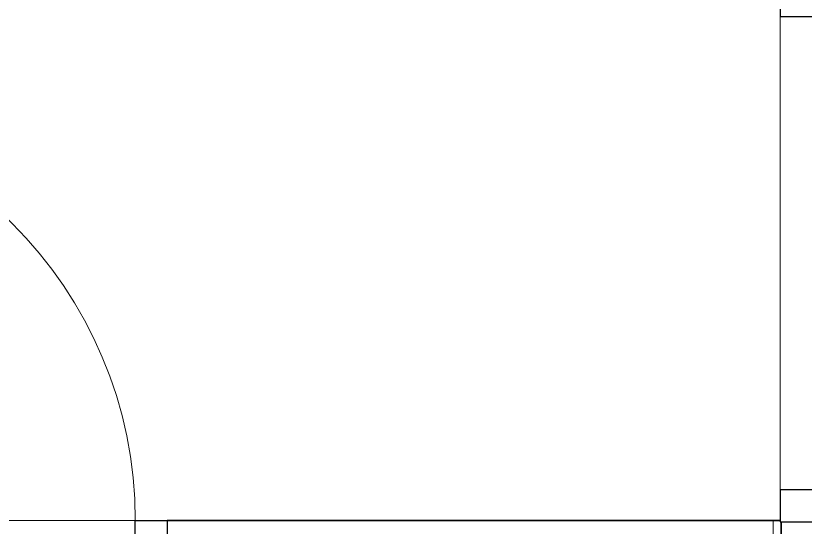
# Model space of a CAD drawing. Header units: millimetres. Extents: x -46592 to 140440, y -36427 to 76663.
# Drawn here: x 35074 to 36559, y 42058 to 43020 of the extents above; entities that cross this region are included whole.
import ezdxf

# ---------------------------------------------------------------- set-up
doc = ezdxf.new("R2010")
doc.units = ezdxf.units.MM
for name, color, linetype, lineweight in [('AR1241_US-1', 1, 'Continuous', 35), ('AR1243_ULKOOVI', 3, 'Continuous', 18), ('AR1243_ULKOOVI-1', 3, 'Continuous', 25), ('AR1311_VS', 2, 'Continuous', 18), ('AR1311_VS-1', 2, 'Continuous', 35)]:
    doc.layers.add(name, color=color, linetype=linetype, lineweight=lineweight)

# ---------------------------------------------------------------- blocks, each defined once
blk = doc.blocks.new('ARC_AO - dB sisäovi-puu asunnonovi - 10x21-1660619-04 2_ krs')
at = {"layer": 'AR1243_ULKOOVI'}
for p, q in [((445, -10), (445, 880)), ((-445, -10), (445, -10)), ((445, -102), (-445, -102))]:
    blk.add_line(p, q, dxfattribs=at)
blk.add_arc((445, -10), 890, 90, 180, dxfattribs=at)
at = {"layer": 'AR1243_ULKOOVI-1'}
for p, q in [((-445, -10), (-505, -10)), ((-505, -10), (-505, -102)), ((-445, -102), (-445, -10)), ((505, -10), (445, -10)), ((445, -10), (445, -102)), ((505, -102), (505, -10)), ((-505, -102), (-445, -102)), ((445, -102), (505, -102))]:
    blk.add_line(p, q, dxfattribs=at)
blk = doc.blocks.new('ARC_OK1 - kostean tilan sisäovi-puu - KPH-elementtiovi - 9x21-1650277-04 2_ krs')
at = {"layer": 'AR1243_ULKOOVI'}
for p, q in [((395, 37.5), (-395, 37.5)), ((-395, -37.5), (395, -37.5)), ((395, -37.5), (395, -827.5))]:
    blk.add_line(p, q, dxfattribs=at)
blk.add_arc((395, -37.5), 790, 180, 270, dxfattribs=at)
at = {"layer": 'AR1243_ULKOOVI-1'}
for p, q in [((-455, -37.5), (-455, 37.5)), ((-455, 37.5), (-395, 37.5)), ((-395, 37.5), (-395, -37.5)), ((395, -37.5), (395, 37.5)), ((395, 37.5), (455, 37.5)), ((455, 37.5), (455, -37.5)), ((-395, -37.5), (-455, -37.5)), ((455, -37.5), (395, -37.5))]:
    blk.add_line(p, q, dxfattribs=at)

msp = doc.modelspace()

# ---------------------------------------------------------------- linework, layer by layer
at = {"layer": 'AR1241_US-1'}
msp.add_line((36514.1, 42068.5), (36514.1, 40418.5), dxfattribs=at)
at = {"layer": 'AR1311_VS'}
msp.add_line((36499.1, 42070.5), (36499.1, 40433.5), dxfattribs=at)
at = {"layer": 'AR1311_VS-1'}
for p, q in [((36512.1, 42070.5), (35359.1, 42070.5)), ((36514.1, 40418.5), (36514.1, 42068.5))]:
    msp.add_line(p, q, dxfattribs=at)

# ---------------------------------------------------------------- block references
at = {"layer": 'AR1243_ULKOOVI'}
for name, p, rotation in [('ARC_AO - dB sisäovi-puu asunnonovi - 10x21-1660619-04 2_ krs', (36614.1, 42573.5), 270.0000000000017), ('ARC_OK1 - kostean tilan sisäovi-puu - KPH-elementtiovi - 9x21-1650277-04 2_ krs', (34904.1, 42033), 180)]:
    msp.add_blockref(name, p, dxfattribs=dict(at, rotation=rotation))

doc.saveas('drawing.dxf')
